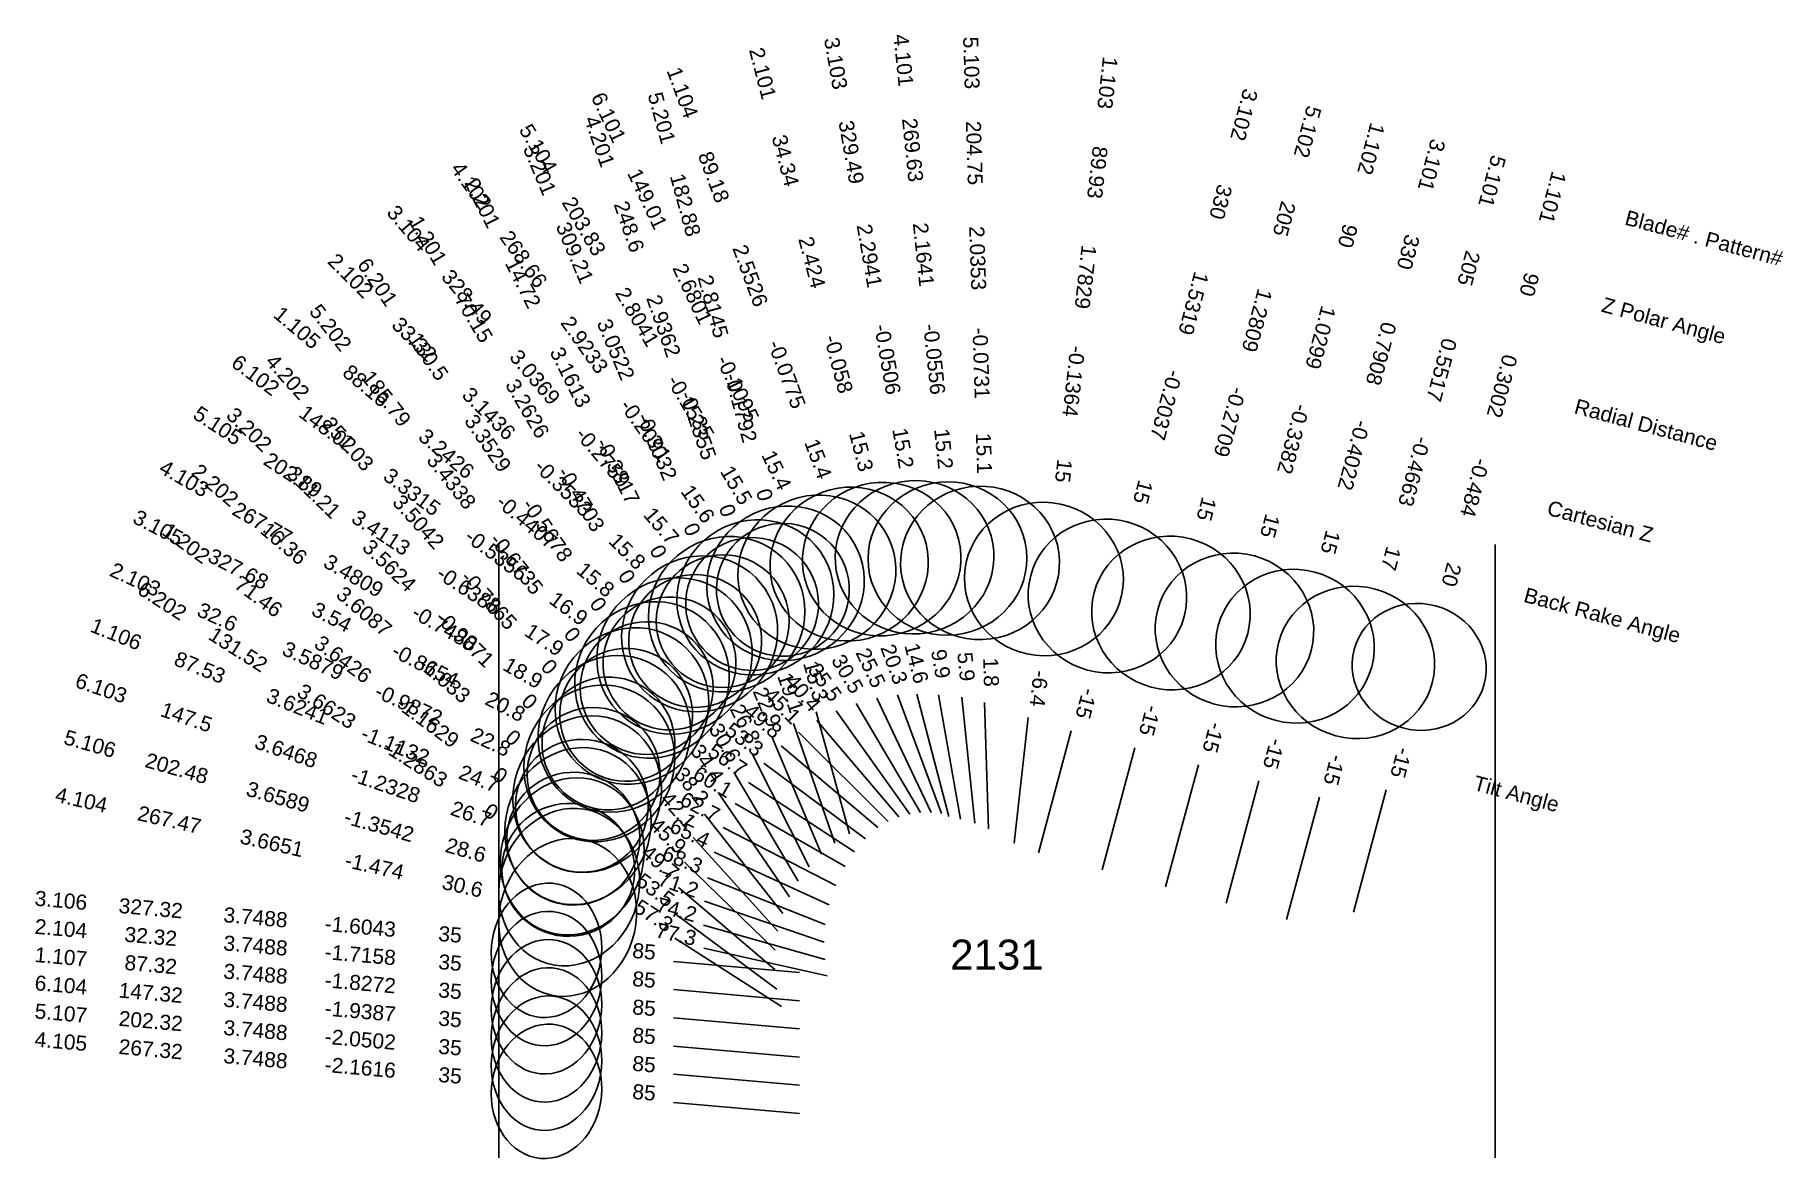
# Model space of a CAD drawing. Header units: inches. Extents: x 30.23 to 37.14, y 15.56 to 20.01.
import ezdxf
from ezdxf.enums import TextEntityAlignment as Align

# ---------------------------------------------------------------- set-up
doc = ezdxf.new("R2010")
doc.units = ezdxf.units.IN
doc.header["$MEASUREMENT"] = 0
for name, color, linetype, true_color in [('Blade_1', 30, 'Continuous', 0xff7f00), ('Blade_2', 7, 'Continuous', 0xcccc00), ('Blade_3', 7, 'Continuous', 0x00cc00), ('Blade_4', 7, 'Continuous', 0x00cccc), ('Blade_5', 7, 'Continuous', 0x0066cc), ('Blade_6', 190, 'Continuous', 0x7f00ff)]:
    doc.layers.add(name, color=color, linetype=linetype, true_color=true_color)
doc.styles.get("Standard").update_dxf_attribs({"font": 'arial.ttf'})

msp = doc.modelspace()

# ---------------------------------------------------------------- linework, layer by layer
for p, q in [((32.0625, 18), (32.0625, 15.5753)), ((36, 18), (36, 15.5753))]:
    msp.add_line(p, q)
at = {"layer": 'Blade_1'}
for p, q in [((33.6389, 17.4053), (33.8125, 16.9364)), ((34.1551, 17.3156), (34.099, 16.8188)), ((33.1788, 17.2035), (33.5608, 16.8809)), ((32.9918, 17.0993), (33.2463, 16.6688)), ((34.8274, 17.1291), (34.6979, 16.6461)), ((35.5695, 17.0297), (35.4401, 16.5467)), ((32.8882, 16.6827), (33.3527, 16.4976)), ((32.7595, 16.5399), (33.1616, 16.2427)), ((32.7528, 16.1289), (33.2509, 16.0853))]:
    msp.add_line(p, q, dxfattribs=at)
for centre, major_axis, ratio in [((33.4474, 17.9225), (0.2945, 0.109), 0.964295), ((34.2171, 17.8636), (0.312, -0.0353), 0.965801), ((34.9701, 17.6618), (0.3033, -0.0813), 0.965926), ((32.7574, 17.5593), (0.2026, 0.2399), 0.962011), ((32.7374, 17.5297), (0.226, 0.1336), 1), ((35.6998, 17.516), (0.2569, -0.0688), 0.939693), ((32.3759, 16.8868), (0.1162, 0.2917), 0.908356), ((32.3574, 16.8371), (0.156, 0.2111), 1), ((32.2512, 16.1728), (0.0232, 0.265), 0.819152)]:
    msp.add_ellipse(centre, major_axis=major_axis, ratio=ratio, dxfattribs=at)
at = {"layer": 'Blade_2'}
for p, q in [((33.7152, 17.4083), (33.8413, 16.9245)), ((33.2472, 17.2576), (33.6015, 16.9048)), ((33.0638, 17.1719), (33.2889, 16.7254)), ((32.9137, 16.7835), (33.3684, 16.5756)), ((32.7727, 16.6437), (33.1541, 16.3204)), ((32.7528, 16.2403), (33.2509, 16.1967))]:
    msp.add_line(p, q, dxfattribs=at)
for centre, major_axis, ratio in [((33.576, 17.942), (0.3038, 0.0792), 0.964628), ((32.8564, 17.6467), (0.2216, 0.2225), 0.962381), ((32.8387, 17.6183), (0.2344, 0.1182), 1), ((32.4121, 17.0128), (0.1305, 0.2856), 0.922071), ((32.3913, 16.967), (0.1697, 0.2002), 1), ((32.2512, 16.2842), (0.0232, 0.265), 0.819152)]:
    msp.add_ellipse(centre, major_axis=major_axis, ratio=ratio, dxfattribs=at)
at = {"layer": 'Blade_3'}
for p, q in [((33.8008, 17.4061), (33.8869, 16.9136)), ((33.3202, 17.3038), (33.6439, 16.9228)), ((33.1426, 17.2363), (33.3375, 16.7759)), ((34.3254, 17.2636), (34.1959, 16.7806)), ((35.0665, 17.0651), (34.937, 16.5821)), ((32.9501, 16.8818), (33.3945, 16.6526)), ((32.7966, 16.7448), (33.1555, 16.3967)), ((32.7528, 16.3518), (33.2509, 16.3082))]:
    msp.add_line(p, q, dxfattribs=at)
for centre, major_axis, ratio in [((33.7059, 17.9494), (0.3093, 0.0541), 0.964939), ((34.4681, 17.7963), (0.3033, -0.0813), 0.965926), ((32.9631, 17.7241), (0.2393, 0.2033), 0.96276), ((32.9478, 17.6968), (0.2417, 0.1023), 1), ((35.2092, 17.5978), (0.3033, -0.0813), 0.965926), ((32.46, 17.1346), (0.1439, 0.2791), 0.934698), ((32.4376, 17.0929), (0.1827, 0.1884), 1), ((32.2512, 16.3957), (0.0232, 0.265), 0.819152)]:
    msp.add_ellipse(centre, major_axis=major_axis, ratio=ratio, dxfattribs=at)
at = {"layer": 'Blade_4'}
for p, q in [((33.3967, 17.3417), (33.6867, 16.9345)), ((33.8926, 17.3958), (33.9441, 16.8985)), ((33.2276, 17.292), (33.3913, 16.8196)), ((32.9974, 16.9766), (33.431, 16.7276)), ((32.8308, 16.8423), (33.1657, 16.4711)), ((32.8728, 16.4045), (33.3606, 16.2944)), ((32.7528, 15.7945), (33.2509, 15.7509))]:
    msp.add_line(p, q, dxfattribs=at)
for centre, major_axis, ratio in [((33.8359, 17.9444), (0.3123, 0.0323), 0.96522), ((33.0767, 17.7909), (0.2558, 0.1822), 0.963156), ((33.0638, 17.7645), (0.248, 0.086), 1), ((32.5191, 17.2512), (0.1563, 0.2723), 0.946255), ((32.4958, 17.2135), (0.1949, 0.1759), 1), ((32.3349, 16.526), (0.0692, 0.3063), 0.860944), ((32.2512, 15.8384), (0.0232, 0.265), 0.819152)]:
    msp.add_ellipse(centre, major_axis=major_axis, ratio=ratio, dxfattribs=at)
at = {"layer": 'Blade_5'}
for p, q in [((33.4756, 17.3712), (33.7293, 16.9403)), ((33.9825, 17.3757), (33.9986, 16.8759)), ((33.3174, 17.3385), (33.4492, 16.8562)), ((34.5764, 17.1964), (34.4469, 16.7134)), ((33.0499, 17.059), (33.468, 16.7848)), ((35.3056, 17.001), (35.1762, 16.518)), ((32.8757, 16.9338), (33.1852, 16.5411)), ((32.8718, 16.4957), (33.3529, 16.3596)), ((32.7528, 15.9059), (33.2509, 15.8623))]:
    msp.add_line(p, q, dxfattribs=at)
for centre, major_axis, ratio in [((33.1959, 17.8465), (0.2706, 0.1593), 0.963549), ((33.9647, 17.9269), (0.3138, 0.0101), 0.96546), ((33.1855, 17.8208), (0.2532, 0.0692), 1), ((34.7191, 17.7291), (0.3033, -0.0813), 0.965926), ((35.4483, 17.5337), (0.3033, -0.0813), 0.956305), ((32.5887, 17.3614), (0.1722, 0.2626), 0.951757), ((32.5662, 17.3265), (0.2062, 0.1625), 1), ((32.3411, 16.6458), (0.0854, 0.3021), 0.877783), ((32.2512, 15.9498), (0.0232, 0.265), 0.819152)]:
    msp.add_ellipse(centre, major_axis=major_axis, ratio=ratio, dxfattribs=at)
at = {"layer": 'Blade_6'}
for p, q in [((33.557, 17.3926), (33.7719, 16.9411)), ((33.1107, 17.1349), (33.5116, 16.8361)), ((32.9296, 17.0197), (33.2122, 16.6072)), ((32.8753, 16.5895), (33.3486, 16.4284)), ((32.7587, 16.444), (33.1797, 16.1742)), ((32.7528, 16.0174), (33.2509, 15.9738))]:
    msp.add_line(p, q, dxfattribs=at)
for centre, major_axis, ratio in [((33.3199, 17.8905), (0.2835, 0.135), 0.963923), ((32.6685, 17.4644), (0.1876, 0.2518), 0.957011), ((32.6471, 17.4322), (0.2166, 0.1483), 1), ((32.3532, 16.7672), (0.1012, 0.2973), 0.893588), ((32.3377, 16.7137), (0.1416, 0.221), 1), ((32.2512, 16.0613), (0.0232, 0.265), 0.819152)]:
    msp.add_ellipse(centre, major_axis=major_axis, ratio=ratio, dxfattribs=at)

# ---------------------------------------------------------------- texts
for s, height, p in [('Blade# . Pattern#', 0.059375, (36.5162, 19.2938)), ('Z Polar Angle', 0.059375, (36.424, 18.9497)), ('Radial Distance', 0.059375, (36.3165, 18.5482)), ('Cartesian Z', 0.059375, (36.2089, 18.1467)), ('Back Rake Angle', 0.059375, (36.1167, 17.8026)), ('Tilt Angle', 0.05937, (35.9175, 17.0593))]:
    msp.add_text(s, height=height, rotation=345).set_placement(p, align=Align.MIDDLE_LEFT)
msp.add_text('2131', height=0.11875).set_placement((34.0312, 16.3788), align=Align.MIDDLE_CENTER)
at = {"layer": 'Blade_1'}
for s, height, rotation, p in [('1.103', 0.05937, 263.55036, (34.4391, 19.8276)), ('1.104', 0.05937, 290.32, (32.761, 19.776)), ('1.102', 0.05937, 255, (35.4817, 19.571)), ('89.18', 0.05937, 290.32, (32.8847, 19.4419)), ('89.93', 0.05937, 263.55036, (34.3991, 19.4736)), ('1.101', 0.05937, 255, (36.1989, 19.3788)), ('1.201', 0.05937, 300.59, (31.7577, 19.1868)), ('90', 0.05937, 255, (35.3894, 19.2268)), ('2.5526', 0.05937, 290.32, (33.0291, 19.0522)), ('1.7829', 0.05937, 263.55036, (34.3524, 19.0606)), ('90', 0.05937, 255, (36.1067, 19.0347)), ('1.105', 0.05937, 319.82413, (31.2472, 18.8344)), ('70.15', 0.05937, 300.59, (31.939, 18.8801)), ('1.0299', 0.05937, 255, (35.2819, 18.8254)), ('-0.0775', 0.05937, 290.32, (33.1734, 18.6624)), ('-0.1364', 0.05937, 263.55036, (34.3057, 18.6476)), ('0.3002', 0.05937, 255, (35.9992, 18.6332)), ('88.16', 0.05937, 319.82413, (31.5194, 18.6046)), ('3.2626', 0.05937, 300.59, (32.1505, 18.5223)), ('-0.3382', 0.05937, 255, (35.1743, 18.4239)), ('3.2426', 0.05937, 319.82413, (31.837, 18.3364)), ('15.4', 0.05937, 290.32, (33.2971, 18.3283)), ('15', 0.05937, 263.55036, (34.2657, 18.2936)), ('-0.484', 0.05937, 255, (35.8916, 18.2317)), ('-0.4703', 0.05937, 300.59, (32.3621, 18.1645)), ('-0.4407', 0.05937, 319.82413, (32.1545, 18.0683)), ('15', 0.05937, 255, (35.0821, 18.0798)), ('1.202', 0.05937, 323.52999, (30.8094, 17.9813)), ('15.8', 0.05937, 319.82413, (32.4267, 17.8385)), ('0', 0.0594, 300.59, (32.5433, 17.8579)), ('20', 0.05937, 255, (35.7994, 17.8876)), ('71.46', 0.05937, 323.52999, (31.0959, 17.7695)), ('1.106', 0.05937, 338.27484, (30.5398, 17.6184)), ('3.6426', 0.05937, 323.52999, (31.4301, 17.5225)), ('87.53', 0.05937, 338.27484, (30.8707, 17.4865)), ('20.3', 0.05937, 290.32, (33.5977, 17.5167)), ('-6.4', 0.05937, 263.55036, (34.1685, 17.4336)), ('3.6241', 0.05937, 338.27484, (31.2568, 17.3327)), ('-1.1629', 0.05937, 323.52999, (31.7643, 17.2754)), ('49.8', 0.05937, 319.82413, (33.088, 17.2801)), ('30.6', 0.05937, 300.59, (32.9314, 17.2015)), ('-15', 0.05937, 255, (34.8581, 17.2438)), ('-1.1132', 0.05937, 338.27484, (31.6429, 17.1788)), ('-15', 0.05937, 255, (35.6002, 17.1444)), ('24.7', 0.05937, 338.27484, (31.9739, 17.047)), ('0', 0.0594, 323.52999, (32.0508, 17.0637)), ('68.3', 0.05937, 338.27484, (32.7779, 16.7266)), ('53.5', 0.05937, 323.52999, (32.664, 16.6104)), ('1.107', 0.05937, 354.99999, (30.33, 16.3409)), ('87.32', 0.05937, 354.99999, (30.6849, 16.3098)), ('3.7488', 0.05937, 354.99999, (31.099, 16.2736)), ('-1.8272', 0.05937, 354.99999, (31.513, 16.2374)), ('35', 0.05937, 354.99999, (31.8679, 16.2063)), ('85', 0.05937, 354.99999, (32.6345, 16.1393))]:
    msp.add_text(s, height=height, rotation=rotation, dxfattribs=at).set_placement(p, align=Align.CENTER)
at = {"layer": 'Blade_2'}
for s, height, rotation, p in [('2.101', 0.05937, 284.61525, (33.0773, 19.8545)), ('34.34', 0.05937, 284.61525, (33.1672, 19.5098)), ('2.201', 0.05937, 296.76, (31.9719, 19.3371)), ('2.424', 0.05937, 284.61525, (33.272, 19.1076)), ('2.102', 0.05937, 315.1218, (31.4558, 19.0413)), ('14.72', 0.05937, 296.76, (32.1323, 19.019)), ('33.32', 0.05937, 315.1218, (31.7083, 18.79)), ('-0.058', 0.05937, 284.61525, (33.3769, 18.7055)), ('3.1613', 0.05937, 296.76, (32.3195, 18.6479)), ('3.1436', 0.05937, 315.1218, (32.0028, 18.4967)), ('-0.3817', 0.05937, 296.76, (32.5066, 18.2768)), ('15.3', 0.05937, 284.61525, (33.4668, 18.3607)), ('2.202', 0.05937, 319.70999, (30.923, 18.2118)), ('-0.3533', 0.05937, 315.1218, (32.2973, 18.2034)), ('16.36', 0.05937, 319.70999, (31.1947, 17.9815)), ('15.8', 0.05937, 315.1218, (32.5497, 17.952)), ('0', 0.0594, 296.76, (32.667, 17.9587)), ('2.103', 0.05937, 335.43267, (30.6145, 17.8346)), ('3.6087', 0.05937, 319.70999, (31.5117, 17.7127)), ('32.6', 0.05937, 335.43267, (30.9385, 17.6864)), ('3.5879', 0.05937, 335.43267, (31.3165, 17.5136)), ('14.6', 0.05937, 284.61525, (33.6852, 17.5233)), ('-1.033', 0.05937, 319.70999, (31.8288, 17.4439)), ('-0.9872', 0.05937, 335.43267, (31.6945, 17.3408)), ('45.1', 0.05937, 315.1218, (33.163, 17.3413)), ('26.8', 0.05937, 296.76, (33.0103, 17.2779)), ('22.8', 0.05937, 335.43267, (32.0185, 17.1927)), ('0', 0.0594, 319.70999, (32.1005, 17.2136)), ('65.4', 0.05937, 335.43267, (32.8057, 16.8329)), ('49.7', 0.05937, 319.70999, (32.6821, 16.7205)), ('2.104', 0.05937, 354.99999, (30.33, 16.4523)), ('32.32', 0.05937, 354.99999, (30.6849, 16.4212)), ('3.7488', 0.05937, 354.99999, (31.099, 16.385)), ('-1.7158', 0.05937, 354.99999, (31.513, 16.3488)), ('35', 0.05937, 354.99999, (31.8679, 16.3177)), ('85', 0.05937, 354.99999, (32.6345, 16.2507))]:
    msp.add_text(s, height=height, rotation=rotation, dxfattribs=at).set_placement(p, align=Align.CENTER)
at = {"layer": 'Blade_3'}
for s, height, rotation, p in [('3.103', 0.05937, 279.91368, (33.3656, 19.8964)), ('3.102', 0.05937, 255, (34.9797, 19.7055)), ('329.49', 0.05937, 279.91368, (33.4269, 19.5455)), ('3.201', 0.05937, 292.94, (32.1975, 19.4695)), ('3.101', 0.05937, 255, (35.7208, 19.507)), ('330', 0.05937, 255, (34.8874, 19.3613)), ('3.104', 0.05937, 310.35044, (31.6834, 19.2304)), ('309.21', 0.05937, 292.94, (32.3363, 19.1415)), ('2.2941', 0.05937, 279.91368, (33.4985, 19.136)), ('330', 0.05937, 255, (35.6285, 19.1628)), ('328.49', 0.05937, 310.35044, (31.914, 18.9589)), ('1.5319', 0.05937, 255, (34.7799, 18.9599)), ('3.0522', 0.05937, 292.94, (32.4983, 18.7587)), ('-0.0506', 0.05937, 279.91368, (33.5701, 18.7266)), ('0.7908', 0.05937, 255, (35.521, 18.7614)), ('3.0369', 0.05937, 310.35044, (32.1831, 18.6421)), ('-0.2037', 0.05937, 255, (34.6723, 18.5584)), ('3.202', 0.05937, 315.87999, (31.0557, 18.433)), ('-0.2759', 0.05937, 310.35044, (32.4522, 18.3254)), ('-0.3032', 0.05937, 292.94, (32.6603, 18.3759)), ('15.2', 0.05937, 279.91368, (33.6314, 18.3757)), ('-0.4022', 0.05937, 255, (35.4134, 18.3599)), ('311.21', 0.05937, 315.87999, (31.3114, 18.185)), ('15', 0.05937, 255, (34.5801, 18.2143)), ('3.105', 0.05937, 332.71904, (30.7033, 18.0405)), ('15.7', 0.05937, 310.35044, (32.6829, 18.0539)), ('0', 0.0594, 292.94, (32.7992, 18.0479)), ('15', 0.05937, 255, (35.3212, 18.0158)), ('327.68', 0.05937, 332.71904, (31.02, 17.8772)), ('3.5624', 0.05937, 315.87999, (31.6098, 17.8956)), ('3.54', 0.05937, 332.71904, (31.3894, 17.6867)), ('-0.9071', 0.05937, 315.87999, (31.9082, 17.6063)), ('-0.8654', 0.05937, 332.71904, (31.7588, 17.4962)), ('9.9', 0.05937, 279.91368, (33.7804, 17.5231)), ('20.8', 0.05937, 332.71904, (32.0754, 17.333)), ('22.9', 0.05937, 292.94, (33.0964, 17.3457)), ('40.4', 0.05937, 310.35044, (33.2433, 17.3943)), ('-15', 0.05937, 255, (34.3561, 17.3783)), ('0', 0.0594, 315.87999, (32.1639, 17.3583)), ('-15', 0.05937, 255, (35.0972, 17.1798)), ('62.7', 0.05937, 332.71904, (32.8446, 16.9362)), ('45.9', 0.05937, 315.87999, (32.7113, 16.8275)), ('3.106', 0.05937, 354.99999, (30.33, 16.5638)), ('327.32', 0.05937, 354.99999, (30.6849, 16.5327)), ('3.7488', 0.05937, 354.99999, (31.099, 16.4965)), ('-1.6043', 0.05937, 354.99999, (31.513, 16.4603)), ('35', 0.05937, 354.99999, (31.8679, 16.4292)), ('85', 0.05937, 354.99999, (32.6345, 16.3622))]:
    msp.add_text(s, height=height, rotation=rotation, dxfattribs=at).set_placement(p, align=Align.CENTER)
at = {"layer": 'Blade_4'}
for s, height, rotation, p in [('4.101', 0.05937, 275.90482, (33.6326, 19.9104)), ('4.201', 0.05937, 289.12, (32.4333, 19.5833)), ('269.63', 0.05937, 275.90482, (33.6692, 19.5561)), ('4.102', 0.05937, 305.46251, (31.93, 19.4007)), ('248.6', 0.05937, 289.12, (32.55, 19.2467)), ('268.66', 0.05937, 305.46251, (32.1367, 19.1106)), ('2.1641', 0.05937, 275.90482, (33.712, 19.1426)), ('2.9362', 0.05937, 289.12, (32.6861, 18.854)), ('2.9233', 0.05937, 305.46251, (32.3778, 18.7721)), ('-0.0556', 0.05937, 275.90482, (33.7547, 18.7292)), ('4.202', 0.05937, 312.05999, (31.2063, 18.6427)), ('-0.2355', 0.05937, 289.12, (32.8222, 18.4613)), ('-0.2091', 0.05937, 305.46251, (32.6189, 18.4335)), ('251.03', 0.05937, 312.05999, (31.4449, 18.3782)), ('15.2', 0.05937, 275.90482, (33.7914, 18.3749)), ('4.103', 0.05937, 330.13799, (30.805, 18.2353)), ('3.5042', 0.05937, 312.05999, (31.7234, 18.0697)), ('15.6', 0.05937, 305.46251, (32.8256, 18.1434)), ('267.77', 0.05937, 330.13799, (31.114, 18.0579)), ('0', 0.0594, 289.12, (32.9389, 18.1247)), ('3.4809', 0.05937, 330.13799, (31.4744, 17.851)), ('-0.7865', 0.05937, 312.05999, (32.0018, 17.7611)), ('-0.7488', 0.05937, 330.13799, (31.8348, 17.6441)), ('18.9', 0.05937, 330.13799, (32.1438, 17.4667)), ('5.9', 0.05937, 275.90482, (33.8804, 17.5139)), ('0', 0.0594, 312.05999, (32.2404, 17.4966)), ('19.1', 0.05937, 289.12, (33.1887, 17.4042)), ('35.5', 0.05937, 305.46251, (33.3278, 17.4384)), ('60.1', 0.05937, 330.13799, (32.8944, 17.0357)), ('4.104', 0.05937, 347.27742, (30.4069, 16.9613)), ('42.1', 0.05937, 312.05999, (32.7512, 16.9305)), ('267.47', 0.05937, 347.27742, (30.7544, 16.8828)), ('3.6651', 0.05937, 347.27742, (31.1598, 16.7913)), ('-1.474', 0.05937, 347.27742, (31.5653, 16.6998)), ('30.6', 0.05937, 347.27742, (31.9128, 16.6213)), ('77.3', 0.05937, 347.27742, (32.757, 16.4307)), ('4.105', 0.05937, 354.99999, (30.33, 16.0065)), ('267.32', 0.05937, 354.99999, (30.6849, 15.9754)), ('3.7488', 0.05937, 354.99999, (31.099, 15.9392)), ('-2.1616', 0.05937, 354.99999, (31.513, 15.903)), ('35', 0.05937, 354.99999, (31.8679, 15.8719)), ('85', 0.05937, 354.99999, (32.6345, 15.8049))]:
    msp.add_text(s, height=height, rotation=rotation, dxfattribs=at).set_placement(p, align=Align.CENTER)
at = {"layer": 'Blade_5'}
for s, height, rotation, p in [('5.103', 0.05937, 271.84683, (33.901, 19.9024)), ('5.201', 0.05937, 285.29, (32.6779, 19.6777)), ('5.102', 0.05937, 255, (35.2307, 19.6383)), ('5.104', 0.05937, 300.48134, (32.1933, 19.5498)), ('204.75', 0.05937, 271.84683, (33.9125, 19.5463)), ('5.101', 0.05937, 255, (35.9599, 19.4429)), ('182.88', 0.05937, 285.29, (32.7718, 19.334)), ('203.83', 0.05937, 300.48134, (32.374, 19.2428)), ('205', 0.05937, 255, (35.1384, 19.2941)), ('2.0353', 0.05937, 271.84683, (33.9259, 19.1309)), ('205', 0.05937, 255, (35.8676, 19.0987)), ('2.8041', 0.05937, 300.48134, (32.5848, 18.8846)), ('2.8145', 0.05937, 285.29, (32.8814, 18.9331)), ('1.2809', 0.05937, 255, (35.0309, 18.8927)), ('5.202', 0.05937, 308.23999, (31.3747, 18.8384)), ('-0.0731', 0.05937, 271.84683, (33.9393, 18.7155)), ('0.5517', 0.05937, 255, (35.7601, 18.6973)), ('185.79', 0.05937, 308.23999, (31.5952, 18.5586)), ('-0.1535', 0.05937, 300.48134, (32.7957, 18.5265)), ('-0.1792', 0.05937, 285.29, (32.991, 18.5322)), ('-0.2709', 0.05937, 255, (34.9233, 18.4912)), ('5.105', 0.05937, 326.74853, (30.9358, 18.4451)), ('15.1', 0.05937, 271.84683, (33.9507, 18.3594)), ('-0.4663', 0.05937, 255, (35.6525, 18.2958)), ('202.89', 0.05937, 326.74853, (31.2337, 18.2498)), ('3.4338', 0.05937, 308.23999, (31.8525, 18.2322)), ('15.5', 0.05937, 300.48134, (32.9764, 18.2194)), ('0', 0.0594, 285.29, (33.085, 18.1885)), ('15', 0.05937, 255, (34.8311, 18.1471)), ('3.4113', 0.05937, 326.74853, (31.5813, 18.0219)), ('-0.6735', 0.05937, 308.23999, (32.1097, 17.9057)), ('17', 0.05937, 255, (35.5603, 17.9517)), ('-0.6386', 0.05937, 326.74853, (31.9289, 17.794)), ('17.9', 0.05937, 326.74853, (32.2268, 17.5987)), ('0', 0.0594, 308.23999, (32.3302, 17.6259)), ('30.5', 0.05937, 300.48134, (33.4154, 17.4736)), ('15.3', 0.05937, 285.29, (33.2861, 17.453)), ('1.8', 0.05937, 271.84683, (33.9786, 17.4944)), ('-15', 0.05937, 255, (34.6071, 17.3111)), ('5.106', 0.05937, 344.20881, (30.4392, 17.1837)), ('56.7', 0.05937, 326.74853, (32.9506, 17.1241)), ('202.48', 0.05937, 344.20881, (30.782, 17.0867)), ('-15', 0.05937, 255, (35.3363, 17.1157)), ('38.2', 0.05937, 308.23999, (32.8022, 17.0271)), ('3.6589', 0.05937, 344.20881, (31.1819, 16.9736)), ('-1.3542', 0.05937, 344.20881, (31.5819, 16.8605)), ('28.6', 0.05937, 344.20881, (31.9247, 16.7636)), ('74.2', 0.05937, 344.20881, (32.7575, 16.528)), ('5.107', 0.05937, 354.99999, (30.33, 16.1179)), ('202.32', 0.05937, 354.99999, (30.6849, 16.0868)), ('3.7488', 0.05937, 354.99999, (31.099, 16.0506)), ('-2.0502', 0.05937, 354.99999, (31.513, 16.0144)), ('35', 0.05937, 354.99999, (31.8679, 15.9833)), ('85', 0.05937, 354.99999, (32.6345, 15.9163))]:
    msp.add_text(s, height=height, rotation=rotation, dxfattribs=at).set_placement(p, align=Align.CENTER)
at = {"layer": 'Blade_6'}
for s, height, rotation, p in [('6.101', 0.05937, 295.46187, (32.4702, 19.675)), ('149.01', 0.05937, 295.46187, (32.6233, 19.3534)), ('6.201', 0.05937, 304.41, (31.5592, 19.0203)), ('2.6801', 0.05937, 295.46187, (32.802, 18.9781)), ('130.5', 0.05937, 304.41, (31.7606, 18.7264)), ('6.102', 0.05937, 323.30627, (31.0837, 18.6454)), ('-0.1095', 0.05937, 295.46187, (32.9807, 18.6029)), ('148.02', 0.05937, 323.30627, (31.3693, 18.4326)), ('3.3529', 0.05937, 304.41, (31.9954, 18.3835)), ('15.4', 0.05937, 295.46187, (33.1338, 18.2812)), ('3.3315', 0.05937, 323.30627, (31.7026, 18.1842)), ('-0.5678', 0.05937, 304.41, (32.2303, 18.0406)), ('-0.5356', 0.05937, 323.30627, (32.0358, 17.9359)), ('6.202', 0.05937, 327.34999, (30.7169, 17.7523)), ('16.9', 0.05937, 323.30627, (32.3215, 17.723)), ('0', 0.0594, 304.41, (32.4316, 17.7467)), ('131.52', 0.05937, 327.34999, (31.0169, 17.5601)), ('25.5', 0.05937, 295.46187, (33.5059, 17.4998)), ('6.103', 0.05937, 341.20307, (30.4821, 17.4041)), ('3.6623', 0.05937, 327.34999, (31.3668, 17.3358)), ('147.5', 0.05937, 341.20307, (30.8194, 17.2893)), ('53.3', 0.05937, 323.30627, (33.0155, 17.2058)), ('3.6468', 0.05937, 341.20307, (31.2128, 17.1553)), ('-1.2863', 0.05937, 327.34999, (31.7168, 17.1116)), ('34.4', 0.05937, 304.41, (32.8625, 17.1177)), ('-1.2328', 0.05937, 341.20307, (31.6063, 17.0214)), ('26.7', 0.05937, 341.20307, (31.9435, 16.9066)), ('0', 0.0594, 327.34999, (32.0167, 16.9194)), ('71.2', 0.05937, 341.20307, (32.7629, 16.6278)), ('57.3', 0.05937, 327.34999, (32.6587, 16.508)), ('6.104', 0.05937, 354.99999, (30.33, 16.2294)), ('147.32', 0.05937, 354.99999, (30.6849, 16.1983)), ('3.7488', 0.05937, 354.99999, (31.099, 16.1621)), ('-1.9387', 0.05937, 354.99999, (31.513, 16.1259)), ('35', 0.05937, 354.99999, (31.8679, 16.0948)), ('85', 0.05937, 354.99999, (32.6345, 16.0278))]:
    msp.add_text(s, height=height, rotation=rotation, dxfattribs=at).set_placement(p, align=Align.CENTER)

doc.saveas('drawing.dxf')
